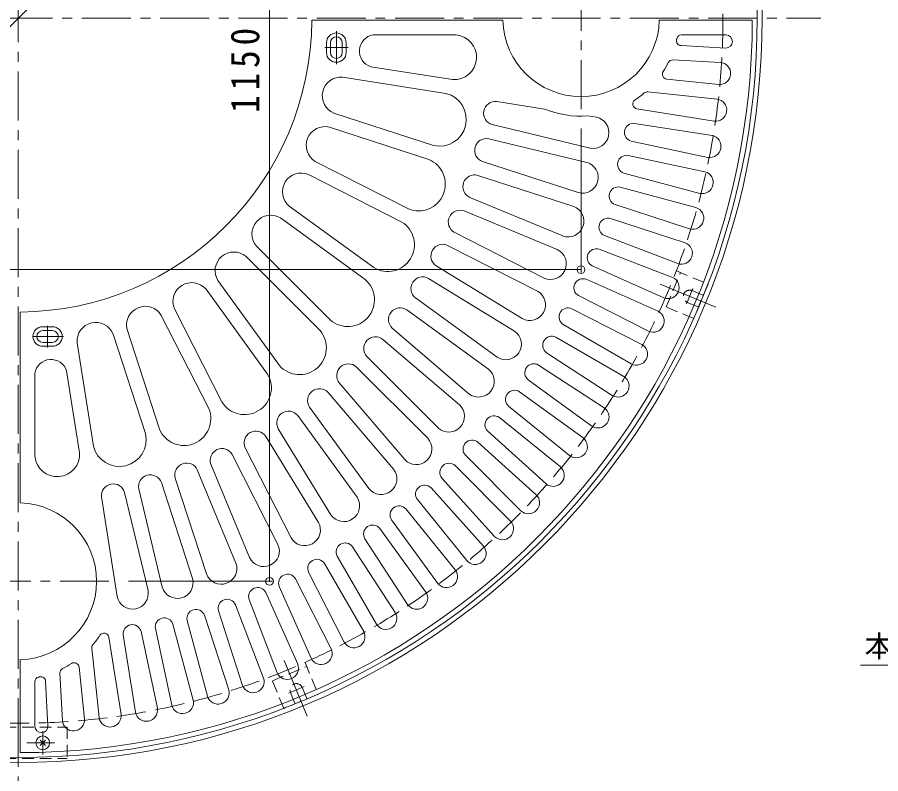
# Model space of a CAD drawing. Units: millimetres at full size, sheet at 1:10; details may follow other scales. Extents: x -1879 to 1866, y -1364 to 1359.
# Drawn here: x -882 to 0, y -445 to 327 of the extents above; entities that cross this region are included whole.
import ezdxf

# ---------------------------------------------------------------- set-up
doc = ezdxf.new("R2010")
doc.units = ezdxf.units.MM
doc.header["$LTSCALE"] = 10
doc.header["$PDMODE"] = 32
doc.header["$PDSIZE"] = 8
for name, pattern in [('CHAIN1', [8, 5, -1, 1, -1]), ('CHAIN2', [12, 9, -1, 1, -1]), ('DASHED1', [1.8, 1.2, -0.6]), ('DASHED3', [4, 3, -1])]:
    doc.linetypes.add(name, pattern=pattern)
for name, color, linetype, lineweight in [('0-0_通り芯', 3, 'Continuous', 9), ('0-1_躯体', 2, 'DASHED1', 9), ('0-4_その他', 6, 'Continuous', 9), ('1-5_1-5ﾚｲﾔ', 7, 'Continuous', 9)]:
    doc.layers.add(name, color=color, linetype=linetype, lineweight=lineweight)
doc.styles.add('ＭＳ ゴシック', font='')
doc.styles.get('ＭＳ ゴシック').set_extended_font_data('MS Gothic')

msp = doc.modelspace()

# ---------------------------------------------------------------- linework, layer by layer
at = {"layer": '0-0_通り芯', "linetype": 'CHAIN1'}
for p, q in [((-306.11, 233.79), (-306.11, 417.16)), ((-556.12, 279.72), (-556.12, 313.34)), ((-543.87, 296.5), (-567.88, 296.5)), ((-851.11, -9.62), (-851.11, 12.23)), ((-834.94, 1.5), (-866.5, 1.5)), ((-788.41, -248.5), (-971.78, -248.5))]:
    msp.add_line(p, q, dxfattribs=at)
at = {"layer": '0-0_通り芯'}
for p, q in [((-386.09, 324.5), (-581.12, 324.5)), ((-131.12, 324.5), (-226.14, 324.5)), ((-433.81, 309.5), (-518.41, 309.5)), ((-157.9, 309.5), (-203.44, 309.5)), ((-566.12, 291.5), (-566.12, 301.5)), ((-562.12, 291.5), (-562.12, 301.5)), ((-550.12, 291.5), (-550.12, 301.5)), ((-546.12, 291.5), (-546.12, 301.5)), ((-158.25, 296.12), (-203.92, 298.52)), ((-163.65, 281.39), (-212.24, 283.93)), ((-437.4, 263.81), (-520.96, 277.05)), ((-444.12, 249.69), (-549.74, 266.42)), ((-165.43, 258.82), (-218.54, 264.4)), ((-167, 243.9), (-237.74, 251.33)), ((-343.52, 233.76), (-392.2, 241.47)), ((-456.89, 196.54), (-558.59, 229.59)), ((-169.95, 221.45), (-248.99, 233.97)), ((-290.47, 225.35), (-299.19, 226.74)), ((-461.52, 182.28), (-563.22, 215.32)), ((-296.73, 193.91), (-396.87, 217.95)), ((-172.3, 206.64), (-251.48, 219.18)), ((-300.23, 179.33), (-400.38, 203.37)), ((-176.43, 184.38), (-254.84, 201.05)), ((-179.54, 169.71), (-257.96, 186.37)), ((-482.44, 131.78), (-577.72, 180.33)), ((-308.93, 148.47), (-406.88, 180.3)), ((-184.83, 147.69), (-262.27, 168.44)), ((-489.24, 118.41), (-584.53, 166.96)), ((-313.57, 134.2), (-411.52, 166.03)), ((-188.71, 133.2), (-266.15, 153.95)), ((-324.67, 104.13), (-419.81, 143.54)), ((-517.81, 71.81), (-604.32, 134.67)), ((-195.14, 111.5), (-271.39, 136.27)), ((-330.4, 90.27), (-425.56, 129.68)), ((-526.62, 59.67), (-613.13, 122.53)), ((-199.78, 97.23), (-276.02, 122)), ((-343.83, 61.15), (-435.59, 107.91)), ((-207.33, 75.89), (-282.18, 104.62)), ((-562.12, 18.11), (-637.74, 93.73)), ((-350.63, 47.79), (-442.41, 94.55)), ((-212.71, 61.89), (-287.55, 90.62)), ((-572.72, 7.5), (-648.34, 83.12)), ((-366.3, 19.82), (-454.11, 73.63)), ((-221.37, 40.97), (-294.61, 73.58)), ((-614.29, -27.99), (-677.15, 58.52)), ((-374.14, 7.02), (-461.96, 60.84)), ((-227.47, 27.27), (-300.71, 59.88)), ((-626.42, -36.81), (-689.28, 49.7)), ((-391.95, -19.63), (-475.27, 40.91)), ((-237.22, 6.83), (-308.65, 43.23)), ((-879.11, -168.53), (-879.11, 26.5)), ((-673.03, -65.37), (-721.58, 29.91)), ((-400.76, -31.77), (-484.09, 28.77)), ((-244.03, -6.53), (-315.46, 29.86)), ((-686.39, -72.18), (-734.94, 23.1)), ((-846.11, 11.5), (-856.11, 11.5)), ((-420.62, -56.94), (-498.93, 9.94)), ((-254.83, -26.43), (-324.26, 13.66)), ((-846.11, 7.5), (-856.11, 7.5)), ((-751.16, -97.74), (-784.2, 3.97)), ((-736.89, -93.09), (-769.94, 8.61)), ((-262.33, -39.42), (-331.76, 0.67)), ((-846.11, -4.5), (-856.11, -4.5)), ((-846.11, -8.5), (-856.11, -8.5)), ((-804.31, -110.49), (-821.04, -4.87)), ((-430.35, -68.35), (-508.67, -1.46)), ((-274.16, -58.72), (-341.4, -15.06)), ((-452.12, -91.89), (-524.94, -19.07)), ((-818.43, -117.21), (-831.66, -33.66)), ((-462.72, -102.5), (-535.55, -29.67)), ((-282.33, -71.3), (-349.56, -27.64)), ((-864.11, -120.81), (-864.11, -36.21)), ((-295.15, -89.96), (-360.01, -42.84)), ((-486.27, -124.26), (-553.15, -45.95)), ((-497.67, -134), (-564.56, -55.68)), ((-303.97, -102.09), (-368.83, -54.97)), ((-522.85, -153.85), (-583.39, -70.53)), ((-317.75, -120.05), (-380.06, -69.6)), ((-534.98, -162.67), (-595.53, -79.34)), ((-327.19, -131.71), (-389.49, -81.26)), ((-561.64, -180.48), (-615.46, -92.66)), ((-341.9, -148.93), (-401.47, -95.28)), ((-574.43, -188.32), (-628.25, -100.5)), ((-602.4, -203.98), (-649.16, -112.22)), ((-351.93, -160.07), (-411.51, -106.43)), ((-615.77, -210.79), (-662.53, -119.02)), ((-367.52, -176.49), (-424.2, -119.81)), ((-644.89, -224.21), (-684.3, -129.06)), ((-378.12, -187.1), (-434.81, -130.41)), ((-658.74, -229.96), (-698.16, -134.8)), ((-703.09, -245.69), (-734.91, -147.73)), ((-688.82, -241.05), (-720.65, -143.1)), ((-394.54, -202.68), (-448.19, -143.11)), ((-748.53, -257.89), (-772.57, -157.74)), ((-733.94, -254.38), (-757.98, -154.24)), ((-405.69, -212.72), (-459.33, -153.14)), ((-779.97, -264.14), (-796.08, -162.42)), ((-422.91, -227.42), (-473.36, -165.12)), ((-434.56, -236.86), (-485.01, -174.56)), ((-452.52, -250.65), (-499.65, -185.79)), ((-464.66, -259.46), (-511.78, -194.61)), ((-483.32, -272.29), (-526.98, -205.05)), ((-495.9, -280.46), (-539.56, -213.22)), ((-515.2, -292.28), (-555.28, -222.86)), ((-528.19, -299.78), (-568.27, -230.36)), ((-561.45, -317.4), (-597.85, -245.97)), ((-548.09, -310.59), (-584.48, -239.16)), ((-581.88, -327.14), (-614.49, -253.91)), ((-595.59, -333.24), (-628.19, -260.01)), ((-630.51, -347.28), (-659.24, -272.44)), ((-616.5, -341.91), (-645.23, -267.06)), ((-651.85, -354.84), (-676.62, -278.6)), ((-687.82, -365.91), (-708.57, -288.47)), ((-666.11, -359.48), (-690.89, -283.23)), ((-738.99, -378.19), (-755.66, -299.77)), ((-724.32, -375.07), (-740.99, -296.66)), ((-702.31, -369.79), (-723.06, -292.35)), ((-776.07, -384.66), (-788.59, -305.63)), ((-761.25, -382.32), (-773.8, -303.14)), ((-798.52, -387.62), (-805.95, -316.87)), ((-879.11, -423.5), (-879.11, -328.48)), ((-836, -390.96), (-838.55, -342.38)), ((-813.43, -389.19), (-819.02, -336.08)), ((-864.11, -396.72), (-864.11, -351.17)), ((-850.74, -396.36), (-853.13, -350.69))]:
    msp.add_line(p, q, dxfattribs=at)
at = {"layer": '0-0_通り芯', "color": 7}
for p, q in [((-306.11, 66.75), (-306.11, 213.79)), ((-1456.11, 69.75), (-306.11, 69.75))]:
    msp.add_line(p, q, dxfattribs=at)
at = {"layer": '0-0_通り芯'}
for centre, radius, start, end in [((-881.11, 326.5), 300, 270.38197, 359.61803), ((-881.11, 326.5), 750, 270.15279, 359.84721), ((-306.11, 326.5), 80, 181.43251, 358.56749), ((-556.12, 301.5), 10, 0, 180), ((-515.95, 292.98), 16.7, 98.45663, 252.54399), ((-435.8, 286.67), 22.91, 265.99025, 85.01247), ((-203.44, 304.5), 5, 90, 167.90489), ((-158.19, 302.81), 6.69, 269.47221, 87.49879), ((-556.12, 301.5), 6, 0, 180), ((-203.66, 303.51), 5, 167.35419, 267.00015), ((-306.11, 326.5), 100, 347.35437, 347.90562), ((-556.12, 291.5), 10, 180, 0), ((-556.12, 291.5), 6, 180, 0), ((-212.5, 278.94), 5, 87.00008, 153.06804), ((-306.11, 326.5), 100, 327.03992, 333.06816), ((-164.65, 270.11), 11.32, 266.0386, 84.9588), ((-551.32, 247.32), 19.16, 85.27588, 247.71568), ((-218.01, 269.37), 5, 147.04022, 263.99988), ((-450.67, 223.16), 27.33, 256.86299, 76.12669), ((-306.11, 326.5), 100, 303.47116, 310.25371), ((-238.26, 246.36), 5, 83.99988, 130.25374), ((-393.64, 229.53), 12.02, 83.11531, 254.41191), ((-248.2, 238.91), 5, 123.47099, 261.00018), ((-168.58, 232.69), 11.32, 263.0386, 81.9588), ((-306.11, 326.5), 100, 248.0329, 273.96724), ((-293.65, 209.64), 16.03, 258.93134, 78.55307), ((-567.77, 196.7), 19.16, 76.27588, 238.71568), ((-252.58, 210.01), 9.24, 83.18272, 255.81287), ((-402.75, 191.59), 12.02, 78.61531, 249.91191), ((-174.47, 195.53), 11.32, 260.0386, 78.9588), ((-259.54, 177.27), 9.24, 80.18272, 252.81287), ((-472.14, 157.09), 27.33, 247.86299, 67.12669), ((-304.63, 163.91), 16.03, 254.43134, 74.05307), ((-591.93, 149.28), 19.16, 67.27588, 229.71568), ((-182.29, 158.73), 11.32, 257.0386, 75.9588), ((-414.81, 154.47), 12.02, 74.11531, 245.41191), ((-268.2, 144.94), 9.24, 77.18272, 249.81287), ((-319.16, 119.18), 16.03, 249.93134, 69.55307), ((-192.03, 122.38), 11.32, 254.0386, 72.9588), ((-623.21, 106.23), 19.16, 58.27588, 220.71568), ((-429.75, 118.41), 12.02, 69.61531, 240.91191), ((-503.67, 95.2), 27.33, 238.86299, 58.12669), ((-278.54, 113.11), 9.24, 74.18272, 246.81287), ((-203.66, 86.6), 11.32, 251.0386, 69.9588), ((-447.46, 83.64), 12.02, 65.11531, 236.41191), ((-337.16, 75.73), 16.03, 245.43134, 65.05307), ((-290.53, 81.87), 9.24, 71.18272, 243.81287), ((-660.84, 68.59), 19.16, 49.27588, 211.71568), ((-467.86, 50.37), 12.02, 60.61531, 231.91191), ((-217.14, 51.47), 11.32, 248.0386, 66.9588), ((-703.9, 37.31), 19.16, 40.27588, 202.71568), ((-544.5, 39.01), 27.33, 229.86299, 49.12669), ((-304.14, 51.3), 9.24, 68.18272, 240.81287), ((-358.51, 33.83), 16.03, 240.93134, 60.55307), ((-751.32, 13.15), 19.16, 31.27588, 193.71568), ((-490.79, 18.79), 12.02, 56.11531, 227.41191), ((-319.34, 21.48), 9.24, 65.18272, 237.81287), ((-232.44, 17.1), 11.32, 245.0386, 63.9588), ((-856.11, 1.5), 10, 90, 270), ((-846.11, 1.5), 10, 270, 90), ((-801.94, -3.3), 19.16, 22.27588, 184.71568), ((-856.11, 1.5), 6, 90, 270), ((-846.11, 1.5), 6, 270, 90), ((-593.62, -10.11), 27.33, 220.86299, 40.12669), ((-516.14, -10.88), 12.02, 51.61531, 222.91191), ((-383.09, -6.27), 16.03, 236.43134, 56.05307), ((-336.07, -7.5), 9.24, 62.18272, 234.81287), ((-249.52, -16.43), 11.32, 242.0386, 60.9588), ((-847.6, -38.67), 16.7, 17.45601, 171.54337), ((-543.74, -38.48), 12.02, 47.11531, 218.41191), ((-354.3, -35.57), 9.24, 59.18272, 231.81287), ((-410.73, -44.32), 16.03, 231.93134, 51.55307), ((-649.82, -50.94), 27.33, 211.86299, 31.12669), ((-268.34, -49.01), 11.32, 239.0386, 57.9588), ((-573.41, -63.82), 12.02, 42.61531, 213.91191), ((-373.97, -62.65), 9.24, 56.18272, 228.81287), ((-441.28, -80.08), 16.03, 227.43134, 47.05307), ((-711.71, -82.48), 27.33, 202.86299, 22.12669), ((-604.98, -86.76), 12.02, 38.11531, 209.41191), ((-288.83, -80.57), 11.32, 236.0386, 54.9588), ((-395.03, -88.66), 9.24, 53.18272, 225.81287), ((-638.26, -107.15), 12.02, 33.61531, 204.91191), ((-777.77, -103.94), 27.33, 193.86299, 13.12669), ((-474.53, -113.34), 16.03, 222.93134, 42.55307), ((-417.43, -113.53), 9.24, 50.18272, 222.81287), ((-310.95, -111.01), 11.32, 233.0386, 51.9588), ((-673.03, -124.87), 12.02, 29.11531, 200.41191), ((-841.29, -118.81), 22.91, 184.98753, 4.00975), ((-709.09, -139.8), 12.02, 24.61531, 195.91191), ((-441.09, -137.19), 9.24, 47.18272, 219.81287), ((-334.62, -140.25), 11.32, 230.0386, 48.9588), ((-746.2, -151.86), 12.02, 20.11531, 191.41191), ((-510.29, -143.88), 16.03, 218.43134, 38.05307), ((-784.15, -160.97), 12.02, 15.61531, 186.91191), ((-465.96, -159.58), 9.24, 44.18272, 216.81287), ((-548.34, -171.53), 16.03, 213.93134, 33.55307), ((-359.8, -168.21), 11.32, 227.0386, 45.9588), ((-881.11, -248.5), 80, 271.43251, 88.56749), ((-491.97, -180.65), 9.24, 41.18272, 213.81287), ((-588.44, -196.1), 16.03, 209.43134, 29.05307), ((-519.04, -200.32), 9.24, 38.18272, 210.81287), ((-386.41, -194.81), 11.32, 224.0386, 42.9588), ((-630.35, -217.45), 16.03, 204.93134, 24.55307), ((-547.11, -218.54), 9.24, 35.18272, 207.81287), ((-414.37, -219.99), 11.32, 221.0386, 39.9588), ((-576.09, -235.28), 9.24, 32.18272, 204.81287), ((-673.8, -235.45), 16.03, 200.43134, 20.05307), ((-443.61, -243.67), 11.32, 218.0386, 36.9588), ((-718.53, -249.99), 16.03, 195.93134, 15.55307), ((-605.91, -250.47), 9.24, 29.18272, 201.81287), ((-636.49, -264.08), 9.24, 26.18272, 198.81287), ((-764.26, -260.96), 16.03, 191.43134, 11.05307), ((-474.05, -265.79), 11.32, 215.0386, 33.9588), ((-667.73, -276.08), 9.24, 23.18272, 195.81287), ((-699.56, -286.42), 9.24, 20.18272, 192.81287), ((-505.6, -286.28), 11.32, 212.0386, 30.9588), ((-731.89, -295.08), 9.24, 17.18272, 189.81287), ((-764.62, -302.04), 9.24, 14.18272, 186.81287), ((-538.19, -305.09), 11.32, 209.0386, 27.9588), ((-881.11, -248.5), 100, 319.74629, 326.52884), ((-793.53, -306.41), 5, 8.99982, 146.52901), ((-800.98, -316.35), 5, 139.74626, 186.00012), ((-571.71, -322.17), 11.32, 206.0386, 24.9588), ((-881.11, -248.5), 100, 296.93184, 302.96008), ((-823.99, -336.6), 5, 6.00012, 122.95978), ((-606.09, -337.48), 11.32, 203.0386, 21.9588), ((-833.56, -342.12), 5, 116.93196, 182.99992), ((-859.11, -351.17), 5, 102.09511, 180), ((-881.11, -248.5), 100, 282.09438, 282.64563), ((-858.13, -350.96), 5, 2.99985, 102.64581), ((-641.21, -350.96), 11.32, 200.0386, 18.9588), ((-677, -362.59), 11.32, 197.0386, 15.9588), ((-713.34, -372.33), 11.32, 194.0386, 12.9588), ((-750.14, -380.15), 11.32, 191.0386, 9.9588), ((-787.31, -386.03), 11.32, 188.04126, 6.96146), ((-857.43, -396.43), 6.69, 182.50121, 0.52779), ((-824.73, -389.97), 11.32, 185.0412, 3.9614)]:
    msp.add_arc(centre, radius, start, end, dxfattribs=at)
at = {"layer": '0-0_通り芯', "color": 7}
msp.add_point((-306.11, 69.75), dxfattribs=at)
at = {"layer": '0-1_躯体', "linetype": 'CHAIN1'}
for p, q in [((-881.11, 1152.13), (-881.11, -486.34)), ((-1456.11, 326.5), (-61.21, 326.5)), ((-856.11, -401.5), (-856.11, -425.5)), ((-872.2, -413.5), (-844.11, -413.5))]:
    msp.add_line(p, q, dxfattribs=at)
at = {"layer": '0-1_躯体'}
for p, q in [((-219.06, 31.62), (-204.52, 66.73)), ((-208.68, 68.45), (-176.34, 55.06)), ((-192.65, 48.36), (-181.1, 43.58)), ((-197.62, 36.35), (-186.07, 31.57)), ((-588.1, -331.45), (-574.7, -363.79)), ((-621.48, -350.15), (-586.38, -335.61)), ((-609.81, -378.33), (-623.2, -346)), ((-590.97, -357), (-586.18, -368.54)), ((-574.7, -363.79), (-609.81, -378.33)), ((-602.98, -361.97), (-598.19, -373.52)), ((-931.11, -397.5), (-831.11, -397.5)), ((-831.11, -397.5), (-831.11, -429.5)), ((-931.11, -429.5), (-831.11, -429.5))]:
    msp.add_line(p, q, dxfattribs=at)
at = {"layer": '0-1_躯体', "linetype": 'CHAIN2'}
for p, q in [((-168.46, 31.3), (-225.36, 54.88)), ((-191.76, 50.49), (-198.25, 34.82)), ((-585.92, -386.16), (-609.49, -329.25)), ((-588.84, -356.11), (-604.5, -362.6))]:
    msp.add_line(p, q, dxfattribs=at)
at = {"layer": '0-1_躯体', "linetype": 'Continuous'}
for p, q in [((-853.4, -410.79), (-858.83, -416.22)), ((-858.83, -410.79), (-853.4, -416.22))]:
    msp.add_line(p, q, dxfattribs=at)
at = {"layer": '0-1_躯体'}
msp.add_lwpolyline([(-176.34, 55.06), (-190.88, 19.95), (-223.22, 33.34)], dxfattribs=at)
at = {"layer": '0-1_躯体', "linetype": 'Continuous'}
msp.add_lwpolyline([(-881.11, -433.5), (-881.11, -393.5), (-881.11, -393.5)], dxfattribs=at)
for centre, radius in [((-881.11, 326.5), 760), ((-881.11, 326.5), 755), ((-856.11, -413.5), 7)]:
    msp.add_circle(centre, radius, dxfattribs=at)
at = {"layer": '0-1_躯体', "linetype": 'DASHED3'}
msp.add_circle((-881.11, 326.5), 720, dxfattribs=at)
at = {"layer": '0-1_躯体'}
for centre, start, end in [((-195.13, 42.35), 67.5, 247.5), ((-596.97, -359.48), 22.5, 202.5)]:
    msp.add_arc(centre, 6.5, start, end, dxfattribs=at)
at = {"layer": '0-4_その他', "color": 7}
for p, q in [((-624.37, -248.5), (-624.37, 901.5)), ((-668.98, 538.63), (-1093.25, 114.36)), ((-621.37, -248.5), (-768.41, -248.5))]:
    msp.add_line(p, q, dxfattribs=at)
msp.add_point((-624.37, -248.5), dxfattribs=at)
at = {"layer": '1-5_1-5ﾚｲﾔ'}
msp.add_line((-20.64, -334.32), (264.48, -334.32), dxfattribs=at)

# ---------------------------------------------------------------- texts
at = {"layer": '0-4_その他', "color": 2, "insert": (-634.37, 229.79), "char_height": 29.33, "attachment_point": 7, "rotation": 90, "style": 'ＭＳ ゴシック'}
msp.add_mtext('\\T1.28;\\W0.9;1150', dxfattribs=at)
at = {"layer": '1-5_1-5ﾚｲﾔ', "insert": (-16.51, -328.16), "char_height": 21.99, "attachment_point": 7, "style": 'ＭＳ ゴシック'}
msp.add_mtext('\\T1.17;本体：ＦＣ２００', dxfattribs=at)

doc.saveas('drawing.dxf')
